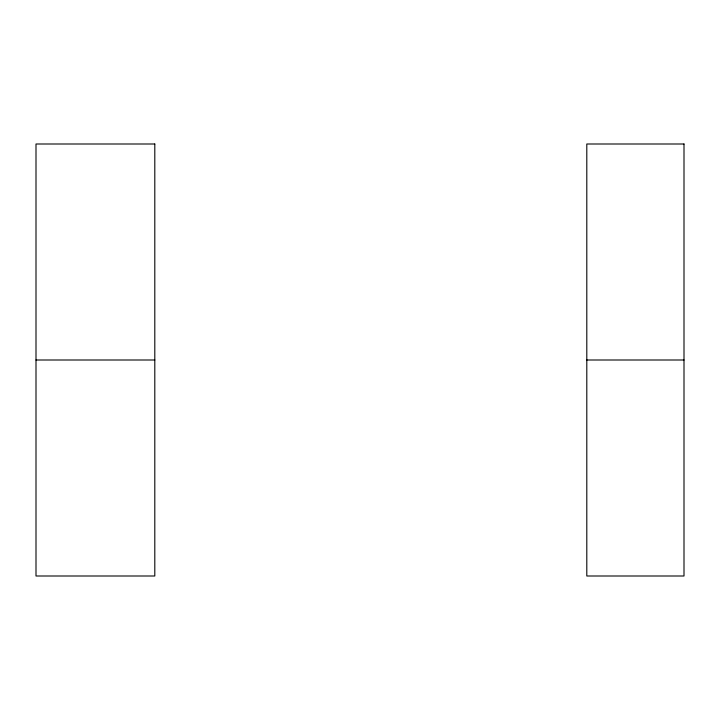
<?xml version="1.0" encoding="UTF-8"?>
<svg xmlns="http://www.w3.org/2000/svg" width="720" height="720" viewBox="0 0 720 720"><rect width="100%" height="100%" fill="white"/><g stroke="black" fill="none" stroke-linecap="round" stroke-linejoin="round"><path stroke-width="1.08" d="M36 360L154.8 360M586.8 360L684 360M154.8 144L36 144L36 576L154.8 576L154.8 144M684 144L586.8 144L586.8 576L684 576L684 144"/></g></svg>
